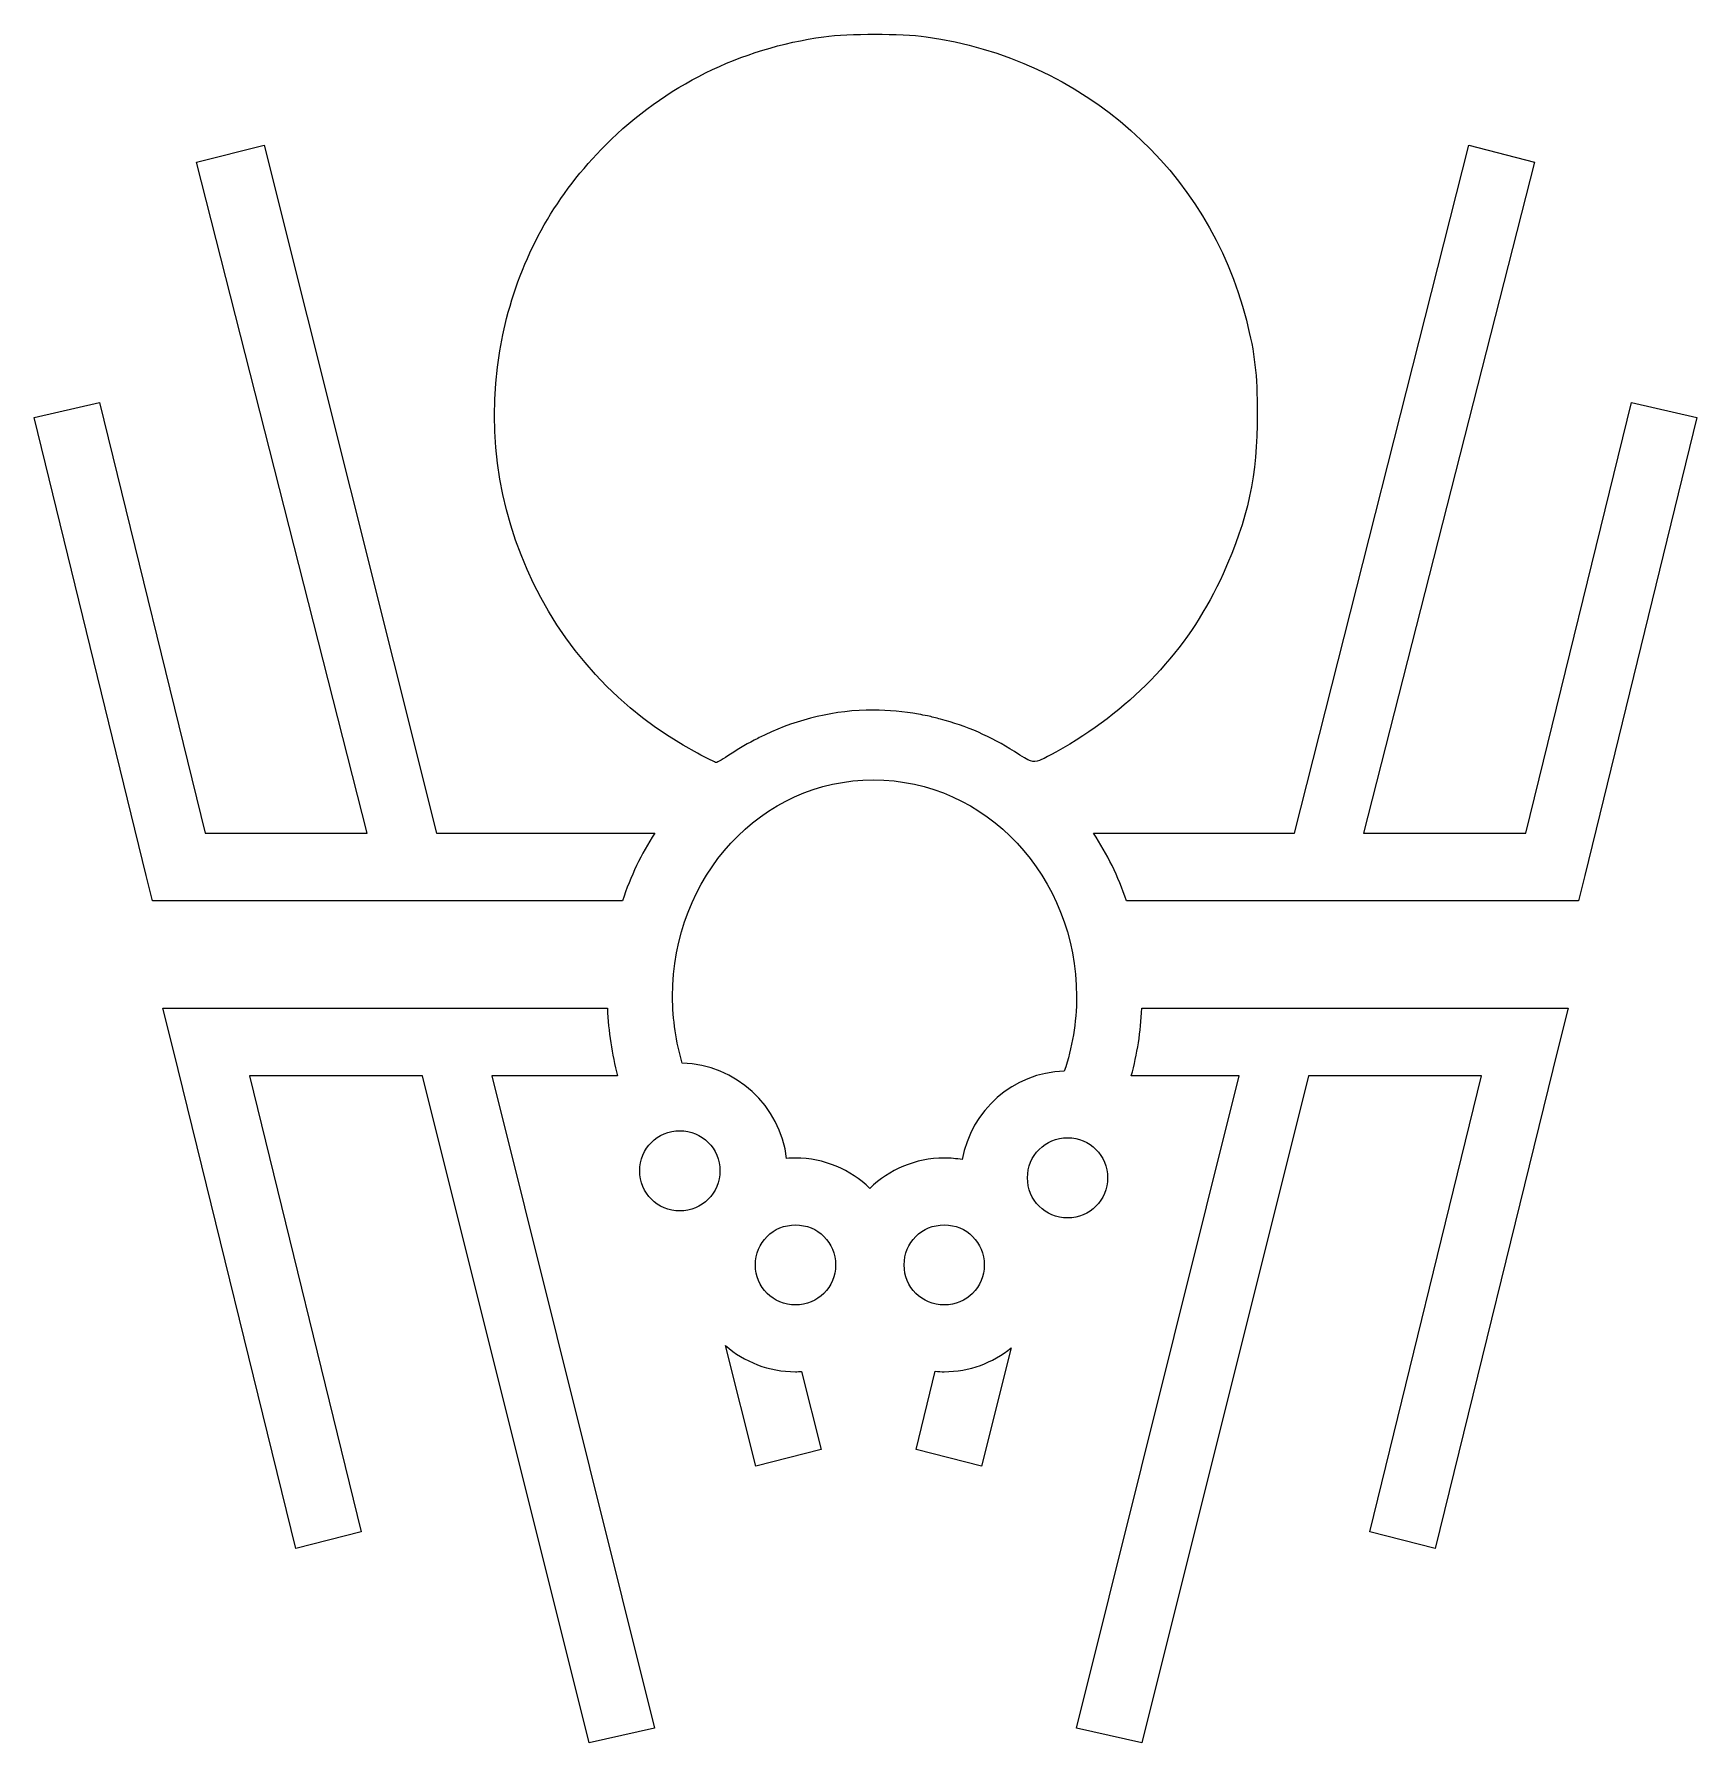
# Model space of a CAD drawing. Header units: centimetres. Extents: x -9.7 to 9.7, y -10.1 to 9.9.
import ezdxf

# ---------------------------------------------------------------- set-up
doc = ezdxf.new("R2010")
doc.units = ezdxf.units.CM
doc.header["$MEASUREMENT"] = 0
doc.layers.add('Layer 1', color=7, linetype='Continuous')

msp = doc.modelspace()

# ---------------------------------------------------------------- linework, layer by layer
at = {"layer": 'Layer 1'}
for points, knots in [([(0.09614, 9.87785), (-0.12916, 9.87785), (-0.35379, 9.8679), (-0.50075, 9.84749), (-0.50075, 9.84749), (-1.4801, 9.71192), (-2.35184, 9.27991), (-3.04403, 8.58776), (-3.04403, 8.58776), (-3.61739, 8.0144), (-4.00301, 7.33959), (-4.2023, 6.55978), (-4.2023, 6.55978), (-4.71612, 4.54921), (-3.79622, 2.4549), (-1.97533, 1.48773), (-1.97533, 1.48773), (-1.86342, 1.42836), (-1.76474, 1.37881), (-1.75521, 1.37839), (-1.75521, 1.37839), (-1.74576, 1.37797), (-1.67193, 1.42182), (-1.59054, 1.47592), (-1.59054, 1.47592), (-1.4871, 1.54453), (-1.38054, 1.60563), (-1.27158, 1.6604), (-1.27158, 1.6604), (-1.24797, 1.67263), (-1.22435, 1.68435), (-1.20044, 1.69599), (-1.20044, 1.69599), (-1.19517, 1.69839), (-1.18981, 1.70008), (-1.18458, 1.70253), (-1.18458, 1.70253), (-0.79904, 1.8871), (-0.37188, 1.99113), (0.07919, 1.99113), (0.07919, 1.99113), (0.25798, 1.99113), (0.43285, 1.97329), (0.60363, 1.94234), (0.60363, 1.94234), (0.6388, 1.93593), (0.67422, 1.9302), (0.70905, 1.92252), (0.70905, 1.92252), (0.75953, 1.91206), (0.81055, 1.89878), (0.86056, 1.88567), (0.86056, 1.88567), (1.16151, 1.80665), (1.45277, 1.68124), (1.72374, 1.50742), (1.72374, 1.50742), (1.92007, 1.38146), (1.93403, 1.37573), (2.01757, 1.40327), (2.01757, 1.40327), (2.06589, 1.41929), (2.22474, 1.50586), (2.37073, 1.59438), (2.37073, 1.59438), (3.18634, 2.08901), (3.78378, 2.75231), (4.16017, 3.58155), (4.16017, 3.58155), (4.45121, 4.22292), (4.55925, 4.73021), (4.55815, 5.44748), (4.55815, 5.44748), (4.55743, 5.91571), (4.5315, 6.14283), (4.43165, 6.53993), (4.43165, 6.53993), (3.99142, 8.29045), (2.51744, 9.595), (0.69451, 9.84746), (0.69451, 9.84746), (0.54755, 9.86787), (0.32153, 9.87782), (0.09615, 9.87782), (0.09615, 9.87782), (0.09615, 9.87782), (0.09614, 9.87785), (0.09614, 9.87785)], [0, 0, 0, 0, 0.04347826, 0.04347826, 0.04347826, 0.04347826, 0.08695652, 0.08695652, 0.08695652, 0.08695652, 0.13043478, 0.13043478, 0.13043478, 0.13043478, 0.17391304, 0.17391304, 0.17391304, 0.17391304, 0.2173913, 0.2173913, 0.2173913, 0.2173913, 0.26086957, 0.26086957, 0.26086957, 0.26086957, 0.30434783, 0.30434783, 0.30434783, 0.30434783, 0.34782609, 0.34782609, 0.34782609, 0.34782609, 0.39130435, 0.39130435, 0.39130435, 0.39130435, 0.43478261, 0.43478261, 0.43478261, 0.43478261, 0.47826087, 0.47826087, 0.47826087, 0.47826087, 0.52173913, 0.52173913, 0.52173913, 0.52173913, 0.56521739, 0.56521739, 0.56521739, 0.56521739, 0.60869565, 0.60869565, 0.60869565, 0.60869565, 0.65217391, 0.65217391, 0.65217391, 0.65217391, 0.69565217, 0.69565217, 0.69565217, 0.69565217, 0.73913043, 0.73913043, 0.73913043, 0.73913043, 0.7826087, 0.7826087, 0.7826087, 0.7826087, 0.82608696, 0.82608696, 0.82608696, 0.82608696, 0.86956522, 0.86956522, 0.86956522, 0.86956522, 0.91304348, 0.91304348, 0.91304348, 0.91304348, 1, 1, 1, 1]), ([(-7.03277, 8.5838), (-7.03277, 8.5838), (-7.82089, 8.38616), (-7.82089, 8.38616), (-7.82089, 8.38616), (-7.82089, 8.38616), (-5.82845, 0.55472), (-5.82845, 0.55472), (-5.82845, 0.55472), (-5.82845, 0.55472), (-7.72197, 0.55472), (-7.72197, 0.55472), (-7.72197, 0.55472), (-7.72197, 0.55472), (-8.95412, 5.57933), (-8.95412, 5.57933), (-8.95412, 5.57933), (-8.95412, 5.57933), (-9.71707, 5.40674), (-9.71707, 5.40674), (-9.71707, 5.40674), (-9.71707, 5.40674), (-8.41113, 0.06195), (-8.41113, 0.06195), (-8.41113, 0.06195), (-8.41113, 0.06195), (-8.33734, -0.23323), (-8.33734, -0.23323), (-8.33734, -0.23323), (-8.33734, -0.23323), (-2.8503, -0.23323), (-2.8503, -0.23323), (-2.8503, -0.23323), (-2.75728, 0.04887), (-2.62955, 0.31297), (-2.47332, 0.55472), (-2.47332, 0.55472), (-2.47332, 0.55472), (-5.01925, 0.55472), (-5.01925, 0.55472), (-5.01925, 0.55472), (-5.01925, 0.55472), (-7.03277, 8.5838), (-7.03277, 8.5838)], [0, 0, 0, 0, 0.08333333, 0.08333333, 0.08333333, 0.08333333, 0.16666667, 0.16666667, 0.16666667, 0.16666667, 0.25, 0.25, 0.25, 0.25, 0.33333333, 0.33333333, 0.33333333, 0.33333333, 0.41666667, 0.41666667, 0.41666667, 0.41666667, 0.5, 0.5, 0.5, 0.5, 0.58333333, 0.58333333, 0.58333333, 0.58333333, 0.66666667, 0.66666667, 0.66666667, 0.66666667, 0.75, 0.75, 0.75, 0.75, 0.83333333, 0.83333333, 0.83333333, 0.83333333, 1, 1, 1, 1]), ([(7.02885, 8.5838), (7.02885, 8.5838), (4.99298, 0.55477), (4.99298, 0.55477), (4.99298, 0.55477), (4.99298, 0.55477), (2.6487, 0.55476), (2.6487, 0.55476), (2.6487, 0.55476), (2.80713, 0.31297), (2.93629, 0.049), (3.03083, -0.23323), (3.03083, -0.23323), (3.03083, -0.23323), (8.30962, -0.23323), (8.30962, -0.23323), (8.30962, -0.23323), (8.30962, -0.23323), (8.38341, 0.06195), (8.38341, 0.06195), (8.38341, 0.06195), (8.38341, 0.06195), (9.68935, 5.40674), (9.68935, 5.40674), (9.68935, 5.40674), (9.68935, 5.40674), (8.92501, 5.57933), (8.92501, 5.57933), (8.92501, 5.57933), (8.92501, 5.57933), (7.69425, 0.55472), (7.69425, 0.55472), (7.69425, 0.55472), (7.69425, 0.55472), (5.79923, 0.55472), (5.79923, 0.55472), (5.79923, 0.55472), (5.79923, 0.55472), (7.79306, 8.38616), (7.79306, 8.38616), (7.79306, 8.38616), (7.79306, 8.38616), (7.02877, 8.5838), (7.02877, 8.5838), (7.02877, 8.5838), (7.02877, 8.5838), (7.02885, 8.5838), (7.02885, 8.5838)], [0, 0, 0, 0, 0.07692308, 0.07692308, 0.07692308, 0.07692308, 0.15384615, 0.15384615, 0.15384615, 0.15384615, 0.23076923, 0.23076923, 0.23076923, 0.23076923, 0.30769231, 0.30769231, 0.30769231, 0.30769231, 0.38461538, 0.38461538, 0.38461538, 0.38461538, 0.46153846, 0.46153846, 0.46153846, 0.46153846, 0.53846154, 0.53846154, 0.53846154, 0.53846154, 0.61538462, 0.61538462, 0.61538462, 0.61538462, 0.69230769, 0.69230769, 0.69230769, 0.69230769, 0.76923077, 0.76923077, 0.76923077, 0.76923077, 0.84615385, 0.84615385, 0.84615385, 0.84615385, 1, 1, 1, 1]), ([(0.07906, 1.17674), (-1.23363, 1.17674), (-2.26523, 0.04892), (-2.26523, -1.35068), (-2.26523, -1.35068), (-2.26523, -1.62254), (-2.22547, -1.8844), (-2.15319, -2.12952), (-2.15319, -2.12952), (-1.52784, -2.14356), (-1.00635, -2.62934), (-0.93424, -3.24039), (-0.93424, -3.24039), (-0.90008, -3.23756), (-0.86635, -3.23643), (-0.83148, -3.23643), (-0.83148, -3.23643), (-0.49477, -3.23643), (-0.18779, -3.37137), (0.03697, -3.58959), (0.03697, -3.58959), (0.26173, -3.37133), (0.56871, -3.23643), (0.90538, -3.23643), (0.90538, -3.23643), (0.97715, -3.23643), (1.04761, -3.24309), (1.11622, -3.2549), (1.11622, -3.2549), (1.21531, -2.68099), (1.7091, -2.24013), (2.30607, -2.22178), (2.30607, -2.22178), (2.39892, -1.95047), (2.44974, -1.65694), (2.44974, -1.35072), (2.44974, -1.35072), (2.44974, 0.04883), (1.39175, 1.17666), (0.07906, 1.17666), (0.07906, 1.17666), (0.07906, 1.17666), (0.07906, 1.17674), (0.07906, 1.17674)], [0, 0, 0, 0, 0.08333333, 0.08333333, 0.08333333, 0.08333333, 0.16666667, 0.16666667, 0.16666667, 0.16666667, 0.25, 0.25, 0.25, 0.25, 0.33333333, 0.33333333, 0.33333333, 0.33333333, 0.41666667, 0.41666667, 0.41666667, 0.41666667, 0.5, 0.5, 0.5, 0.5, 0.58333333, 0.58333333, 0.58333333, 0.58333333, 0.66666667, 0.66666667, 0.66666667, 0.66666667, 0.75, 0.75, 0.75, 0.75, 0.83333333, 0.83333333, 0.83333333, 0.83333333, 1, 1, 1, 1]), ([(-8.21487, -1.48912), (-8.21487, -1.48912), (-8.09229, -1.98189), (-8.09229, -1.98189), (-8.09229, -1.98189), (-8.09229, -1.98189), (-6.6638, -7.79319), (-6.6638, -7.79319), (-6.6638, -7.79319), (-6.6638, -7.79319), (-5.89955, -7.59681), (-5.89955, -7.59681), (-5.89955, -7.59681), (-5.89955, -7.59681), (-7.20549, -2.27707), (-7.20549, -2.27707), (-7.20549, -2.27707), (-7.20549, -2.27707), (-5.18535, -2.27707), (-5.18535, -2.27707), (-5.18535, -2.27707), (-5.18535, -2.27707), (-3.24031, -10.05972), (-3.24031, -10.05972), (-3.24031, -10.05972), (-3.24031, -10.05972), (-2.47732, -9.88708), (-2.47732, -9.88708), (-2.47732, -9.88708), (-2.47732, -9.88708), (-4.37366, -2.27707), (-4.37366, -2.27707), (-4.37366, -2.27707), (-4.37366, -2.27707), (-2.90698, -2.27707), (-2.90698, -2.27707), (-2.90698, -2.27707), (-2.9742, -2.02541), (-3.01527, -1.76093), (-3.02556, -1.48903), (-3.02556, -1.48903), (-3.02556, -1.48903), (-8.21487, -1.48904), (-8.21487, -1.48904), (-8.21487, -1.48904), (-8.21487, -1.48904), (-8.21487, -1.48912), (-8.21487, -1.48912)], [0, 0, 0, 0, 0.07692308, 0.07692308, 0.07692308, 0.07692308, 0.15384615, 0.15384615, 0.15384615, 0.15384615, 0.23076923, 0.23076923, 0.23076923, 0.23076923, 0.30769231, 0.30769231, 0.30769231, 0.30769231, 0.38461538, 0.38461538, 0.38461538, 0.38461538, 0.46153846, 0.46153846, 0.46153846, 0.46153846, 0.53846154, 0.53846154, 0.53846154, 0.53846154, 0.61538462, 0.61538462, 0.61538462, 0.61538462, 0.69230769, 0.69230769, 0.69230769, 0.69230769, 0.76923077, 0.76923077, 0.76923077, 0.76923077, 0.84615385, 0.84615385, 0.84615385, 0.84615385, 1, 1, 1, 1]), ([(3.21004, -1.48904), (3.1995, -1.76102), (3.15725, -2.02542), (3.08881, -2.27708), (3.08881, -2.27708), (3.08881, -2.27708), (4.34596, -2.27707), (4.34596, -2.27707), (4.34596, -2.27707), (4.34596, -2.27707), (2.4484, -9.88712), (2.4484, -9.88712), (2.4484, -9.88712), (2.4484, -9.88712), (3.21269, -10.05967), (3.21269, -10.05967), (3.21269, -10.05967), (3.21269, -10.05967), (5.15769, -2.27707), (5.15769, -2.27707), (5.15769, -2.27707), (5.15769, -2.27707), (7.17648, -2.27707), (7.17648, -2.27707), (7.17648, -2.27707), (7.17648, -2.27707), (5.87189, -7.59681), (5.87189, -7.59681), (5.87189, -7.59681), (5.87189, -7.59681), (6.63488, -7.79314), (6.63488, -7.79314), (6.63488, -7.79314), (6.63488, -7.79314), (8.06336, -1.98189), (8.06336, -1.98189), (8.06336, -1.98189), (8.06336, -1.98189), (8.18717, -1.48903), (8.18717, -1.48903), (8.18717, -1.48903), (8.18717, -1.48903), (3.21008, -1.48904), (3.21008, -1.48904), (3.21008, -1.48904), (3.21008, -1.48904), (3.21004, -1.48904), (3.21004, -1.48904)], [0, 0, 0, 0, 0.07692308, 0.07692308, 0.07692308, 0.07692308, 0.15384615, 0.15384615, 0.15384615, 0.15384615, 0.23076923, 0.23076923, 0.23076923, 0.23076923, 0.30769231, 0.30769231, 0.30769231, 0.30769231, 0.38461538, 0.38461538, 0.38461538, 0.38461538, 0.46153846, 0.46153846, 0.46153846, 0.46153846, 0.53846154, 0.53846154, 0.53846154, 0.53846154, 0.61538462, 0.61538462, 0.61538462, 0.61538462, 0.69230769, 0.69230769, 0.69230769, 0.69230769, 0.76923077, 0.76923077, 0.76923077, 0.76923077, 0.84615385, 0.84615385, 0.84615385, 0.84615385, 1, 1, 1, 1]), ([(-2.18122, -2.91726), (-2.44182, -2.91726), (-2.64916, -3.1246), (-2.64916, -3.3852), (-2.64916, -3.3852), (-2.64916, -3.6458), (-2.44182, -3.85305), (-2.18122, -3.85305), (-2.18122, -3.85305), (-1.92062, -3.85305), (-1.71332, -3.64584), (-1.71332, -3.38515), (-1.71332, -3.38515), (-1.71332, -3.12455), (-1.92062, -2.91717), (-2.18126, -2.91717), (-2.18126, -2.91717), (-2.18126, -2.91717), (-2.18122, -2.91726), (-2.18122, -2.91726)], [0, 0, 0, 0, 0.16666667, 0.16666667, 0.16666667, 0.16666667, 0.33333333, 0.33333333, 0.33333333, 0.33333333, 0.5, 0.5, 0.5, 0.5, 0.66666667, 0.66666667, 0.66666667, 0.66666667, 1, 1, 1, 1]), ([(2.34475, -2.99962), (2.08415, -2.99962), (1.87723, -3.20654), (1.87723, -3.46709), (1.87723, -3.46709), (1.87723, -3.72769), (2.08415, -3.93473), (2.34475, -3.93473), (2.34475, -3.93473), (2.60535, -3.93473), (2.81222, -3.72769), (2.81222, -3.46709), (2.81222, -3.46709), (2.81222, -3.20658), (2.60543, -2.99966), (2.34479, -2.99966), (2.34479, -2.99966), (2.34479, -2.99966), (2.34475, -2.99962), (2.34475, -2.99962)], [0, 0, 0, 0, 0.16666667, 0.16666667, 0.16666667, 0.16666667, 0.33333333, 0.33333333, 0.33333333, 0.33333333, 0.5, 0.5, 0.5, 0.5, 0.66666667, 0.66666667, 0.66666667, 0.66666667, 1, 1, 1, 1]), ([(-0.83092, -4.01587), (-1.09152, -4.01587), (-1.29848, -4.22279), (-1.29848, -4.4833), (-1.29848, -4.4833), (-1.29848, -4.7439), (-1.09156, -4.95086), (-0.83092, -4.95086), (-0.83092, -4.95086), (-0.57032, -4.95086), (-0.36345, -4.74394), (-0.36345, -4.4833), (-0.36345, -4.4833), (-0.36345, -4.22279), (-0.57028, -4.01583), (-0.83088, -4.01583), (-0.83088, -4.01583), (-0.83088, -4.01583), (-0.83092, -4.01587), (-0.83092, -4.01587)], [0, 0, 0, 0, 0.16666667, 0.16666667, 0.16666667, 0.16666667, 0.33333333, 0.33333333, 0.33333333, 0.33333333, 0.5, 0.5, 0.5, 0.5, 0.66666667, 0.66666667, 0.66666667, 0.66666667, 1, 1, 1, 1]), ([(0.90505, -4.01587), (0.64445, -4.01587), (0.43758, -4.22279), (0.43758, -4.4833), (0.43758, -4.4833), (0.43758, -4.7439), (0.64441, -4.95086), (0.90505, -4.95086), (0.90505, -4.95086), (1.16565, -4.95086), (1.37261, -4.74394), (1.37261, -4.4833), (1.37261, -4.4833), (1.37261, -4.22279), (1.16569, -4.01583), (0.90509, -4.01583), (0.90509, -4.01583), (0.90509, -4.01583), (0.90505, -4.01587), (0.90505, -4.01587)], [0, 0, 0, 0, 0.16666667, 0.16666667, 0.16666667, 0.16666667, 0.33333333, 0.33333333, 0.33333333, 0.33333333, 0.5, 0.5, 0.5, 0.5, 0.66666667, 0.66666667, 0.66666667, 0.66666667, 1, 1, 1, 1]), ([(-1.64851, -5.42385), (-1.64851, -5.42385), (-1.29405, -6.83251), (-1.29405, -6.83251), (-1.29405, -6.83251), (-1.29405, -6.83251), (-0.53106, -6.63622), (-0.53106, -6.63622), (-0.53106, -6.63622), (-0.53106, -6.63622), (-0.76033, -5.72695), (-0.76033, -5.72695), (-0.76033, -5.72695), (-0.78382, -5.7283), (-0.80777, -5.72961), (-0.83159, -5.72961), (-0.83159, -5.72961), (-1.1433, -5.72961), (-1.42953, -5.61415), (-1.64855, -5.42389), (-1.64855, -5.42389), (-1.64855, -5.42389), (-1.64851, -5.42385), (-1.64851, -5.42385)], [0, 0, 0, 0, 0.14285714, 0.14285714, 0.14285714, 0.14285714, 0.28571429, 0.28571429, 0.28571429, 0.28571429, 0.42857143, 0.42857143, 0.42857143, 0.42857143, 0.57142857, 0.57142857, 0.57142857, 0.57142857, 0.71428571, 0.71428571, 0.71428571, 0.71428571, 1, 1, 1, 1]), ([(1.68672, -5.45152), (1.47263, -5.62483), (1.20111, -5.72962), (0.90535, -5.72962), (0.90535, -5.72962), (0.87035, -5.72962), (0.83544, -5.72717), (0.8012, -5.72435), (0.8012, -5.72435), (0.8012, -5.72435), (0.57716, -6.63623), (0.57716, -6.63623), (0.57716, -6.63623), (0.57716, -6.63623), (1.34015, -6.83256), (1.34015, -6.83256), (1.34015, -6.83256), (1.34015, -6.83256), (1.68677, -5.45156), (1.68677, -5.45156), (1.68677, -5.45156), (1.68677, -5.45156), (1.68672, -5.45152), (1.68672, -5.45152)], [0, 0, 0, 0, 0.14285714, 0.14285714, 0.14285714, 0.14285714, 0.28571429, 0.28571429, 0.28571429, 0.28571429, 0.42857143, 0.42857143, 0.42857143, 0.42857143, 0.57142857, 0.57142857, 0.57142857, 0.57142857, 0.71428571, 0.71428571, 0.71428571, 0.71428571, 1, 1, 1, 1])]:
    msp.add_open_spline(points, degree=3, knots=knots, dxfattribs=at)

doc.saveas('drawing.dxf')
